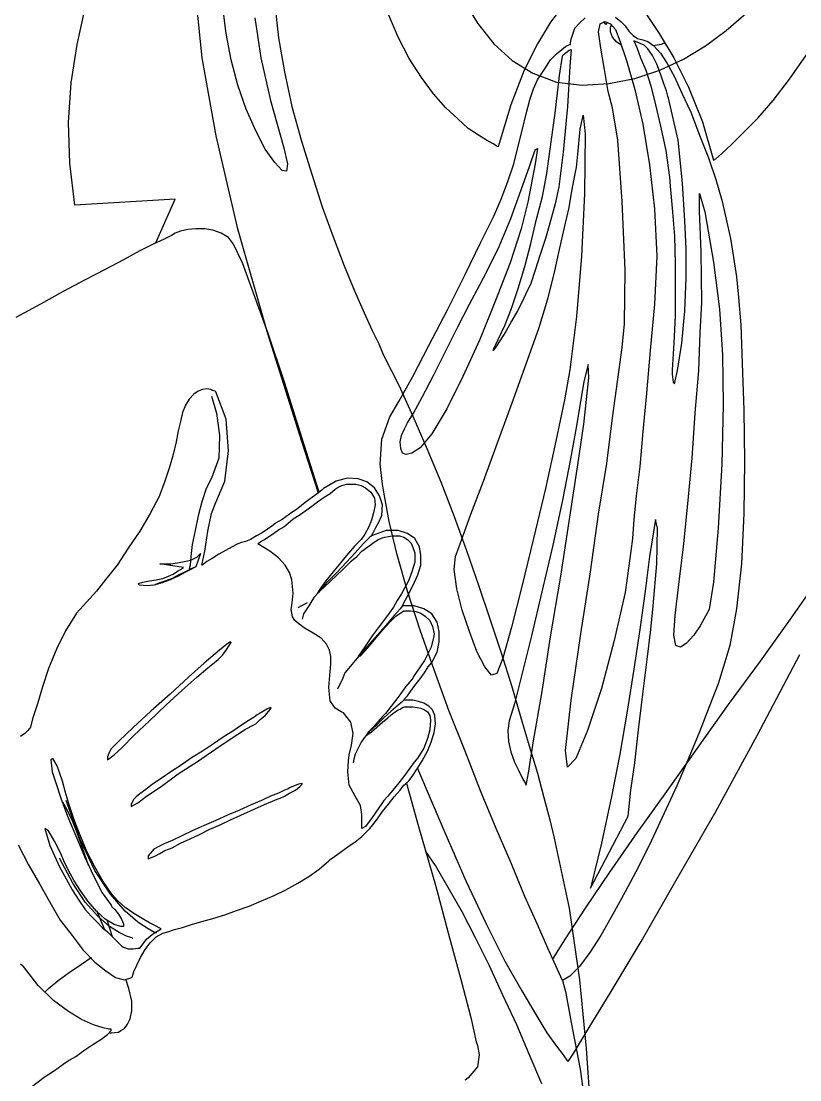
# Model space of a CAD drawing. Header units: millimetres. Extents: x -1587.26 to -1586.5, y 1846.62 to 1848.37.
# Drawn here: x -1587.0568 to -1586.8587, y 1847.7464 to 1848.0156 of the extents above; entities that cross this region are included whole.
import ezdxf

# ---------------------------------------------------------------- set-up
doc = ezdxf.new("R2010")
doc.units = ezdxf.units.MM
doc.header["$LTSCALE"] = 10
doc.layers.add('Humanos', color=2, linetype='Continuous')

msp = doc.modelspace()

# ---------------------------------------------------------------- linework, layer by layer
at = {"layer": 'Humanos'}
for points in [[(-1587.01251, 1848.02304), (-1587.01082, 1848.00635), (-1587.00726, 1847.98646), (-1587.00182, 1847.9632), (-1586.99412, 1847.93618), (-1586.98549, 1847.90879), (-1586.98121, 1847.89564)], [(-1586.90332, 1848.02417), (-1586.90257, 1848.02342), (-1586.9007, 1848.02117), (-1586.89789, 1848.0176), (-1586.8945, 1848.01254), (-1586.89075, 1848.00635), (-1586.887, 1847.99884), (-1586.88344, 1847.99003), (-1586.88063, 1847.98027), (-1586.88007, 1847.98064), (-1586.87856, 1847.98196), (-1586.87613, 1847.98421), (-1586.87312, 1847.98721), (-1586.86937, 1847.99097), (-1586.86544, 1847.99547), (-1586.86131, 1848.00091), (-1586.85699, 1848.0071)], [(-1586.99731, 1848.01648), (-1586.99581, 1848.00635), (-1586.99337, 1847.99547), (-1586.99, 1847.98346), (-1586.98906, 1847.97934), (-1586.98924, 1847.97745), (-1586.99037, 1847.97765), (-1586.99225, 1847.97971), (-1586.99468, 1847.98309), (-1586.99712, 1847.98778), (-1586.99956, 1847.99322), (-1587.00162, 1847.9994), (-1587.00332, 1848.00578), (-1587.00463, 1848.01254), (-1587.00557, 1848.01985)], [(-1586.99225, 1848.01985), (-1586.99131, 1848.01142), (-1586.9898, 1848.00279), (-1586.98793, 1847.99397), (-1586.98549, 1847.98515), (-1586.98286, 1847.97671), (-1586.98024, 1847.96845), (-1586.97742, 1847.96076), (-1586.97461, 1847.95344), (-1586.97199, 1847.94707), (-1586.96955, 1847.94144), (-1586.96749, 1847.93694), (-1586.96579, 1847.93355), (-1586.96486, 1847.93131), (-1586.96448, 1847.93056), (-1586.96073, 1847.92306), (-1586.95716, 1847.91517), (-1586.9536, 1847.90692), (-1586.95004, 1847.89848), (-1586.94666, 1847.88966), (-1586.94347, 1847.88103), (-1586.94047, 1847.87221), (-1586.93747, 1847.86339), (-1586.93465, 1847.85495), (-1586.93202, 1847.8467), (-1586.92977, 1847.83882), (-1586.92752, 1847.83131), (-1586.92546, 1847.82437), (-1586.92377, 1847.81818), (-1586.92227, 1847.81255), (-1586.92114, 1847.80787), (-1586.91739, 1847.79004), (-1586.91476, 1847.77184), (-1586.91308, 1847.7544), (-1586.91195, 1847.73845)], [(-1586.91927, 1848.0191), (-1586.92208, 1848.01535), (-1586.92546, 1848.00991), (-1586.92884, 1848.00316), (-1586.93222, 1847.99434), (-1586.93541, 1847.98365), (-1586.93578, 1847.98383), (-1586.93671, 1847.9844), (-1586.9384, 1847.98534), (-1586.94047, 1847.98665), (-1586.94309, 1847.98834), (-1586.94572, 1847.99078), (-1586.94873, 1847.99359), (-1586.95191, 1847.99715), (-1586.95491, 1848.00128), (-1586.9581, 1848.00616), (-1586.96091, 1848.0116), (-1586.96354, 1848.01779)], [(-1586.94422, 1848.02098), (-1586.94066, 1848.01517), (-1586.93653, 1848.00991), (-1586.93184, 1848.0056), (-1586.92658, 1848.00241), (-1586.92058, 1848.00016), (-1586.91402, 1847.9994), (-1586.90726, 1847.99978), (-1586.9007, 1848.00109), (-1586.89432, 1848.00316), (-1586.88832, 1848.00597), (-1586.88269, 1848.00935), (-1586.87744, 1848.01329), (-1586.87238, 1848.0176)], [(-1587.02264, 1847.95907), (-1587.01757, 1847.97033), (-1587.04309, 1847.96883), (-1587.0444, 1847.97952), (-1587.04478, 1847.98984), (-1587.04403, 1847.99997), (-1587.04253, 1848.00973), (-1587.04046, 1848.01892)], [(-1586.90557, 1848.01667), (-1586.90426, 1848.01554), (-1586.90314, 1848.01441), (-1586.9022, 1848.0131), (-1586.90108, 1848.01198), (-1586.89995, 1848.01122), (-1586.89863, 1848.01085), (-1586.89732, 1848.01048), (-1586.89582, 1848.00935), (-1586.89413, 1848.00747), (-1586.89244, 1848.00485), (-1586.89057, 1848.00147), (-1586.88869, 1847.99734), (-1586.88644, 1847.99246), (-1586.8842, 1847.98665), (-1586.88195, 1847.98084), (-1586.88007, 1847.97539), (-1586.87856, 1847.97014), (-1586.87744, 1847.96526), (-1586.87631, 1847.96038), (-1586.87557, 1847.9555), (-1586.87481, 1847.95063), (-1586.87425, 1847.94537), (-1586.87369, 1847.93843), (-1586.87332, 1847.92868), (-1586.87294, 1847.91668), (-1586.87275, 1847.90373), (-1586.87294, 1847.89041), (-1586.8735, 1847.87765), (-1586.87481, 1847.86621), (-1586.8765, 1847.85683), (-1586.87782, 1847.85233), (-1586.8795, 1847.84707), (-1586.88175, 1847.84126), (-1586.8842, 1847.83488), (-1586.887, 1847.82812), (-1586.89, 1847.82118), (-1586.89319, 1847.81424), (-1586.89638, 1847.8073), (-1586.89976, 1847.80055), (-1586.90314, 1847.79417), (-1586.90632, 1847.78835), (-1586.90933, 1847.7831), (-1586.91214, 1847.77878), (-1586.91476, 1847.77522), (-1586.91721, 1847.77278), (-1586.91908, 1847.77166), (-1586.91946, 1847.7726), (-1586.92077, 1847.77541), (-1586.92283, 1847.77991), (-1586.92546, 1847.78592), (-1586.92865, 1847.79304), (-1586.93202, 1847.8013), (-1586.93597, 1847.8103), (-1586.9399, 1847.81987), (-1586.94385, 1847.83), (-1586.94797, 1847.84032), (-1586.95172, 1847.85064), (-1586.95529, 1847.86077), (-1586.95848, 1847.87071), (-1586.96111, 1847.8799), (-1586.96317, 1847.88835), (-1586.96448, 1847.89585), (-1586.96486, 1847.89792), (-1586.96542, 1847.90298), (-1586.96504, 1847.90936), (-1586.96298, 1847.91499), (-1586.96073, 1847.91893), (-1586.95716, 1847.9253), (-1586.95304, 1847.93319), (-1586.94835, 1847.94219), (-1586.94385, 1847.95119), (-1586.9399, 1847.95926), (-1586.93653, 1847.96601), (-1586.93465, 1847.97033), (-1586.93296, 1847.97483), (-1586.93146, 1847.97934), (-1586.93033, 1847.98383), (-1586.92921, 1847.98815), (-1586.92827, 1847.99209), (-1586.92734, 1847.99565), (-1586.9264, 1847.99847), (-1586.92546, 1848.00072), (-1586.92359, 1848.00353), (-1586.92208, 1848.00578), (-1586.92058, 1848.00729), (-1586.91927, 1848.00841), (-1586.91833, 1848.00916), (-1586.91758, 1848.00954), (-1586.91721, 1848.00973), (-1586.91702, 1848.00973), (-1586.91702, 1848.0101), (-1586.91683, 1848.01104), (-1586.91645, 1848.01235), (-1586.91589, 1848.01385), (-1586.91476, 1848.01517), (-1586.91326, 1848.01648)], [(-1586.90557, 1848.01348), (-1586.90445, 1848.01066), (-1586.90276, 1848.0056), (-1586.9007, 1847.99828), (-1586.89863, 1847.98947), (-1586.89695, 1847.97914), (-1586.89563, 1847.96789), (-1586.89507, 1847.95588), (-1586.89563, 1847.94369), (-1586.89676, 1847.93187), (-1586.89769, 1847.92099), (-1586.89863, 1847.91124), (-1586.89938, 1847.90241), (-1586.90032, 1847.89491), (-1586.90088, 1847.88891), (-1586.90126, 1847.88403), (-1586.90164, 1847.88084), (-1586.90314, 1847.87033), (-1586.90595, 1847.85814), (-1586.90914, 1847.84595), (-1586.9127, 1847.83526), (-1586.91571, 1847.82812), (-1586.91777, 1847.82587), (-1586.91833, 1847.83019), (-1586.91683, 1847.84294), (-1586.91439, 1847.85983), (-1586.91195, 1847.87559), (-1586.90989, 1847.89022), (-1586.90782, 1847.90317), (-1586.90632, 1847.91479), (-1586.90501, 1847.92455), (-1586.90389, 1847.93262), (-1586.90332, 1847.93863), (-1586.90314, 1847.95231), (-1586.90389, 1847.96977), (-1586.90501, 1847.98534), (-1586.90632, 1847.99359), (-1586.90745, 1847.99772), (-1586.90839, 1848.00335), (-1586.90933, 1848.00879), (-1586.90989, 1848.01291), (-1586.90951, 1848.01497), (-1586.9082, 1848.01554), (-1586.90689, 1848.01497), (-1586.90557, 1848.01348)], [(-1586.90782, 1848.01517), (-1586.90802, 1848.01479), (-1586.90858, 1848.01554), (-1586.90858, 1848.01535)], [(-1586.90407, 1848.00954), (-1586.9052, 1848.01029), (-1586.90632, 1848.0116), (-1586.90689, 1848.01291), (-1586.90689, 1848.01404), (-1586.9067, 1848.01441), (-1586.9067, 1848.01479)], [(-1586.91683, 1848.00841), (-1586.91721, 1848.0041), (-1586.91777, 1847.99397), (-1586.91889, 1847.98233), (-1586.92002, 1847.97352), (-1586.92096, 1847.9692), (-1586.92208, 1847.96489), (-1586.92339, 1847.96038), (-1586.92471, 1847.95626), (-1586.92602, 1847.95231), (-1586.92715, 1847.94894), (-1586.92846, 1847.94613), (-1586.9294, 1847.94406), (-1586.93053, 1847.942), (-1586.93202, 1847.93937), (-1586.93352, 1847.93674), (-1586.93503, 1847.93431), (-1586.93615, 1847.93262), (-1586.93671, 1847.93187), (-1586.93653, 1847.93243), (-1586.93541, 1847.93468), (-1586.93372, 1847.93825), (-1586.93202, 1847.94256), (-1586.93033, 1847.94763), (-1586.92865, 1847.95326), (-1586.92715, 1847.95907), (-1586.92565, 1847.96526), (-1586.92415, 1847.97108), (-1586.92302, 1847.97689), (-1586.92227, 1847.98252), (-1586.92096, 1847.99228), (-1586.91984, 1848.00185), (-1586.91908, 1848.00672), (-1586.91889, 1848.0071), (-1586.91814, 1848.00766), (-1586.91739, 1848.00823), (-1586.91683, 1848.00841)], [(-1586.90088, 1848.01066), (-1586.90013, 1848.00897), (-1586.89919, 1848.00635), (-1586.89789, 1848.00316), (-1586.89657, 1847.99922), (-1586.89544, 1847.99434), (-1586.89413, 1847.9889), (-1586.89281, 1847.98271), (-1586.89188, 1847.97596), (-1586.89169, 1847.9737), (-1586.89113, 1847.96808), (-1586.89057, 1847.96095), (-1586.89038, 1847.95401), (-1586.89038, 1847.94744), (-1586.89038, 1847.94069), (-1586.89075, 1847.93375), (-1586.89113, 1847.92699), (-1586.89113, 1847.92587), (-1586.89094, 1847.9238), (-1586.89057, 1847.92343), (-1586.88982, 1847.92681), (-1586.88869, 1847.93375), (-1586.88794, 1847.942), (-1586.88756, 1847.95025), (-1586.88756, 1847.95776), (-1586.88794, 1847.96489), (-1586.8885, 1847.97446), (-1586.88963, 1847.98534), (-1586.89207, 1847.99603), (-1586.89225, 1847.99659), (-1586.89263, 1847.99791), (-1586.89338, 1847.99997), (-1586.89413, 1848.00222), (-1586.89507, 1848.00466), (-1586.8962, 1848.00691), (-1586.89732, 1848.0086), (-1586.89825, 1848.00954), (-1586.90088, 1848.01066)], [(-1586.89301, 1848.0101), (-1586.89394, 1848.00973), (-1586.896, 1848.00935), (-1586.896, 1848.00954)], [(-1586.91326, 1847.98702), (-1586.91346, 1847.97183), (-1586.9142, 1847.95588), (-1586.91552, 1847.9405), (-1586.91721, 1847.92699), (-1586.91852, 1847.9193), (-1586.92077, 1847.90879), (-1586.92339, 1847.89679), (-1586.9264, 1847.88403), (-1586.9294, 1847.87184), (-1586.93202, 1847.86152), (-1586.93428, 1847.85364), (-1586.93578, 1847.8497), (-1586.93709, 1847.84932), (-1586.93878, 1847.85139), (-1586.94084, 1847.85533), (-1586.94272, 1847.8604), (-1586.9446, 1847.86583), (-1586.94591, 1847.87127), (-1586.94666, 1847.87615), (-1586.94628, 1847.87953), (-1586.94478, 1847.88365), (-1586.94235, 1847.89022), (-1586.93916, 1847.89866), (-1586.93559, 1847.90842), (-1586.93184, 1847.91855), (-1586.92827, 1847.92849), (-1586.92508, 1847.9375), (-1586.92283, 1847.945), (-1586.92114, 1847.95138), (-1586.91984, 1847.95757), (-1586.91852, 1847.9632), (-1586.91739, 1847.96826), (-1586.91665, 1847.97239), (-1586.91608, 1847.97558), (-1586.91571, 1847.97765), (-1586.91552, 1847.97839), (-1586.91514, 1847.98177), (-1586.91458, 1847.98815), (-1586.91383, 1847.99172), (-1586.91326, 1847.98702)], [(-1586.9279, 1847.96958), (-1586.92959, 1847.96282), (-1586.9324, 1847.9542), (-1586.93615, 1847.94463), (-1586.94009, 1847.93468), (-1586.94441, 1847.9253), (-1586.94853, 1847.91705), (-1586.95228, 1847.91067), (-1586.95529, 1847.90711), (-1586.95736, 1847.90579), (-1586.95885, 1847.90542), (-1586.95979, 1847.90579), (-1586.96017, 1847.90692), (-1586.96035, 1847.90861), (-1586.95998, 1847.9103), (-1586.95923, 1847.91198), (-1586.95848, 1847.91349), (-1586.95698, 1847.91592), (-1586.95473, 1847.92005), (-1586.95191, 1847.92549), (-1586.94891, 1847.93149), (-1586.94572, 1847.93787), (-1586.94272, 1847.94369), (-1586.94009, 1847.94856), (-1586.93822, 1847.95213), (-1586.93521, 1847.95832), (-1586.93222, 1847.96545), (-1586.92959, 1847.97277), (-1586.92734, 1847.97896), (-1586.92602, 1847.9829), (-1586.92546, 1847.98327), (-1586.92602, 1847.97934), (-1586.9279, 1847.96958)], [(-1586.88288, 1847.96714), (-1586.88063, 1847.95438), (-1586.87913, 1847.94238), (-1586.87838, 1847.93074), (-1586.8782, 1847.91818), (-1586.87856, 1847.90298), (-1586.8795, 1847.88666), (-1586.88063, 1847.87296), (-1586.88175, 1847.86602), (-1586.88269, 1847.86433), (-1586.88401, 1847.86189), (-1586.88569, 1847.85946), (-1586.88756, 1847.85739), (-1586.88906, 1847.85645), (-1586.89019, 1847.85683), (-1586.89075, 1847.85946), (-1586.89038, 1847.86452), (-1586.88944, 1847.8724), (-1586.88832, 1847.88197), (-1586.88719, 1847.89285), (-1586.88607, 1847.90448), (-1586.88532, 1847.91592), (-1586.88438, 1847.92681), (-1586.88401, 1847.93637), (-1586.88363, 1847.94406), (-1586.88382, 1847.95701), (-1586.8842, 1847.96732), (-1586.8842, 1847.97183), (-1586.88288, 1847.96714)], [(-1586.98099, 1847.89585), (-1586.98531, 1847.90954), (-1586.9898, 1847.9238), (-1586.99393, 1847.93618), (-1586.99769, 1847.9465), (-1587.0005, 1847.9542), (-1587.00275, 1847.95889), (-1587.00407, 1847.96058), (-1587.00594, 1847.9617), (-1587.008, 1847.96245), (-1587.01007, 1847.96282), (-1587.01232, 1847.96282), (-1587.01438, 1847.96264), (-1587.01626, 1847.96226), (-1587.01757, 1847.9617), (-1587.01851, 1847.96114), (-1587.02039, 1847.9602), (-1587.0232, 1847.95889), (-1587.02658, 1847.9572), (-1587.03071, 1847.95494), (-1587.03539, 1847.95251), (-1587.04046, 1847.94988), (-1587.04609, 1847.94688), (-1587.0519, 1847.94369), (-1587.0581, 1847.94031)], [(-1586.92827, 1847.82137), (-1586.92771, 1847.82437), (-1586.9264, 1847.83263), (-1586.92433, 1847.84463), (-1586.92208, 1847.85908), (-1586.91946, 1847.87446), (-1586.91721, 1847.88947), (-1586.91514, 1847.90279), (-1586.91364, 1847.91311), (-1586.91233, 1847.92493), (-1586.91252, 1847.92831), (-1586.91364, 1847.92399), (-1586.91552, 1847.91273), (-1586.91702, 1847.9043), (-1586.91908, 1847.89379), (-1586.92152, 1847.88235), (-1586.92433, 1847.87053), (-1586.92696, 1847.85927), (-1586.9294, 1847.84951), (-1586.93128, 1847.84201), (-1586.93259, 1847.83769), (-1586.93296, 1847.83526), (-1586.93278, 1847.83244), (-1586.93222, 1847.82982), (-1586.93128, 1847.82719), (-1586.93015, 1847.82494), (-1586.92921, 1847.82306), (-1586.92846, 1847.82175), (-1586.92827, 1847.82137)], [(-1587.01082, 1847.87727), (-1587.01007, 1847.88084), (-1587.00932, 1847.8859), (-1587.00838, 1847.89041), (-1587.00726, 1847.89322), (-1587.00501, 1847.89866), (-1587.00407, 1847.90636), (-1587.00463, 1847.91443), (-1587.00726, 1847.92137), (-1587.00744, 1847.92155), (-1587.008, 1847.92174), (-1587.00856, 1847.92193), (-1587.00951, 1847.92211), (-1587.01063, 1847.92193), (-1587.01175, 1847.92155), (-1587.01288, 1847.9208), (-1587.01401, 1847.91949), (-1587.01494, 1847.91798), (-1587.0157, 1847.91611), (-1587.01626, 1847.91386), (-1587.01682, 1847.91142), (-1587.01739, 1847.90861), (-1587.01813, 1847.90542), (-1587.01907, 1847.90223), (-1587.0202, 1847.89866), (-1587.0217, 1847.89473), (-1587.02395, 1847.89041), (-1587.02658, 1847.8859), (-1587.02958, 1847.88159), (-1587.0324, 1847.87727), (-1587.03521, 1847.87372), (-1587.03765, 1847.87071), (-1587.03934, 1847.86883), (-1587.04271, 1847.86508), (-1587.04552, 1847.86058), (-1587.04778, 1847.85589), (-1587.04984, 1847.85101), (-1587.05134, 1847.84632), (-1587.05266, 1847.84201), (-1587.05378, 1847.83845), (-1587.05453, 1847.83582), (-1587.05472, 1847.83563), (-1587.05509, 1847.83526), (-1587.05585, 1847.8345), (-1587.05697, 1847.83375)], [(-1587.00838, 1847.92024), (-1587.00707, 1847.91592), (-1587.00632, 1847.9103), (-1587.0065, 1847.90448), (-1587.00838, 1847.89942), (-1587.00969, 1847.89679), (-1587.01082, 1847.89341), (-1587.01175, 1847.88985), (-1587.01251, 1847.8861), (-1587.01326, 1847.88253), (-1587.01364, 1847.87953), (-1587.01382, 1847.87727), (-1587.01401, 1847.87634)], [(-1587.05753, 1847.80618), (-1587.05491, 1847.80111), (-1587.0521, 1847.79623), (-1587.04947, 1847.79154), (-1587.04684, 1847.78704), (-1587.04384, 1847.7831), (-1587.04102, 1847.77935), (-1587.03802, 1847.77635), (-1587.03521, 1847.7741), (-1587.03277, 1847.77241), (-1587.03051, 1847.77184), (-1587.02864, 1847.77241), (-1587.02845, 1847.77278), (-1587.02808, 1847.77391), (-1587.02733, 1847.77559), (-1587.02639, 1847.77747), (-1587.02527, 1847.77954), (-1587.02395, 1847.78123), (-1587.02245, 1847.78273), (-1587.02076, 1847.78366), (-1587.01945, 1847.78404), (-1587.01776, 1847.7846), (-1587.0157, 1847.78516), (-1587.01344, 1847.78592), (-1587.01082, 1847.78666), (-1587.008, 1847.78741), (-1587.00501, 1847.78835), (-1587.002, 1847.78948), (-1586.99881, 1847.7906), (-1586.99562, 1847.79192), (-1586.99243, 1847.79323), (-1586.98944, 1847.79473), (-1586.98643, 1847.79642), (-1586.98362, 1847.79811), (-1586.98099, 1847.79999), (-1586.97855, 1847.80205), (-1586.97818, 1847.80242), (-1586.97705, 1847.80318), (-1586.97555, 1847.8043), (-1586.97367, 1847.80561), (-1586.9718, 1847.80693), (-1586.97011, 1847.80824), (-1586.9688, 1847.80955), (-1586.96805, 1847.8103), (-1586.96729, 1847.81124), (-1586.96617, 1847.81274), (-1586.96486, 1847.81462), (-1586.96336, 1847.8165), (-1586.96185, 1847.81837), (-1586.96035, 1847.82006), (-1586.95942, 1847.82137), (-1586.95866, 1847.82194), (-1586.9581, 1847.8225), (-1586.95716, 1847.82381), (-1586.95604, 1847.8255), (-1586.95473, 1847.82756), (-1586.95341, 1847.83), (-1586.95248, 1847.83225), (-1586.95172, 1847.83469), (-1586.95135, 1847.83694), (-1586.95154, 1847.83901), (-1586.9521, 1847.84051), (-1586.95304, 1847.84144), (-1586.95435, 1847.8422), (-1586.95567, 1847.84257), (-1586.95716, 1847.84294), (-1586.95829, 1847.84294), (-1586.95942, 1847.84294), (-1586.95923, 1847.84332), (-1586.95848, 1847.84407), (-1586.95773, 1847.84519), (-1586.9566, 1847.8467), (-1586.95529, 1847.84838), (-1586.95417, 1847.84989), (-1586.95323, 1847.85139), (-1586.95228, 1847.85251), (-1586.95098, 1847.85514), (-1586.95041, 1847.85777), (-1586.95041, 1847.8604), (-1586.95098, 1847.86283), (-1586.95228, 1847.86489), (-1586.95435, 1847.86621), (-1586.95679, 1847.86696), (-1586.95979, 1847.86696), (-1586.95942, 1847.86771), (-1586.95848, 1847.8694), (-1586.95716, 1847.87202), (-1586.95585, 1847.87484), (-1586.9551, 1847.87727), (-1586.9551, 1847.87972), (-1586.95547, 1847.88197), (-1586.9566, 1847.88403), (-1586.95848, 1847.88534), (-1586.96091, 1847.8861), (-1586.96392, 1847.8861), (-1586.96767, 1847.88478), (-1586.96729, 1847.88534), (-1586.96655, 1847.88684), (-1586.96561, 1847.88853), (-1586.96504, 1847.89003), (-1586.96486, 1847.89266), (-1586.96561, 1847.89491), (-1586.96692, 1847.89698), (-1586.9688, 1847.89848), (-1586.97104, 1847.89922), (-1586.97386, 1847.89942), (-1586.97668, 1847.89866), (-1586.97987, 1847.89679), (-1586.98024, 1847.89641), (-1586.98118, 1847.89566), (-1586.98268, 1847.89454), (-1586.98456, 1847.89322), (-1586.98643, 1847.89172), (-1586.9885, 1847.89022), (-1586.99037, 1847.88891), (-1586.99206, 1847.88797), (-1586.99225, 1847.88778), (-1586.99299, 1847.88722), (-1586.99412, 1847.88647), (-1586.99544, 1847.88554), (-1586.99694, 1847.88478), (-1586.99844, 1847.88384), (-1586.99975, 1847.88328), (-1587.00069, 1847.88309), (-1587.00162, 1847.88272), (-1587.00313, 1847.88197), (-1587.00481, 1847.88103), (-1587.0065, 1847.88009), (-1587.0082, 1847.87896), (-1587.00951, 1847.87822), (-1587.01045, 1847.87747), (-1587.01082, 1847.87727)], [(-1586.97011, 1847.8103), (-1586.97011, 1847.8118), (-1586.97011, 1847.81387), (-1586.97048, 1847.81612), (-1586.9718, 1847.81856), (-1586.9733, 1847.82137), (-1586.97367, 1847.82475), (-1586.97349, 1847.82756), (-1586.9733, 1847.82906), (-1586.97273, 1847.8315), (-1586.97236, 1847.8345), (-1586.97293, 1847.83732), (-1586.9748, 1847.83975), (-1586.97536, 1847.83995), (-1586.97686, 1847.84088), (-1586.97818, 1847.84276), (-1586.97855, 1847.84613), (-1586.97836, 1847.8482), (-1586.97818, 1847.85026), (-1586.97799, 1847.85214), (-1586.97799, 1847.85402), (-1586.97836, 1847.8557), (-1586.97911, 1847.85721), (-1586.98043, 1847.85871), (-1586.98249, 1847.86002), (-1586.98456, 1847.86114), (-1586.98605, 1847.86227), (-1586.98718, 1847.86321), (-1586.98774, 1847.86415), (-1586.98793, 1847.86508), (-1586.98812, 1847.86602), (-1586.98793, 1847.86714), (-1586.98774, 1847.86846), (-1586.98756, 1847.87015), (-1586.98774, 1847.87184), (-1586.98793, 1847.87352), (-1586.9885, 1847.8754), (-1586.98962, 1847.87727), (-1586.99131, 1847.87916), (-1586.99356, 1847.88084), (-1586.99656, 1847.88272), (-1586.99638, 1847.88291), (-1586.99581, 1847.88328), (-1586.99488, 1847.88384), (-1586.99375, 1847.88459), (-1586.99262, 1847.88534), (-1586.99131, 1847.88628), (-1586.99, 1847.88703), (-1586.98887, 1847.88797), (-1586.98756, 1847.88909), (-1586.98605, 1847.89003), (-1586.98437, 1847.89116), (-1586.98286, 1847.89228), (-1586.98137, 1847.89341), (-1586.97967, 1847.89454), (-1586.97818, 1847.89547), (-1586.97686, 1847.8966), (-1586.97612, 1847.89716), (-1586.97517, 1847.89754), (-1586.97405, 1847.89792), (-1586.97293, 1847.89792), (-1586.97161, 1847.89792), (-1586.9703, 1847.89754), (-1586.96917, 1847.89698), (-1586.96785, 1847.89585), (-1586.96692, 1847.89435), (-1586.96673, 1847.89266), (-1586.96711, 1847.8906), (-1586.96767, 1847.88872), (-1586.96842, 1847.88684), (-1586.96936, 1847.88516), (-1586.9703, 1847.88384), (-1586.97104, 1847.88309), (-1586.97199, 1847.88215), (-1586.97405, 1847.87972), (-1586.97668, 1847.87653), (-1586.9793, 1847.87334), (-1586.98099, 1847.8709), (-1586.98137, 1847.87015), (-1586.97967, 1847.87165), (-1586.97499, 1847.87615), (-1586.97405, 1847.87709), (-1586.97273, 1847.8784), (-1586.97142, 1847.87953), (-1586.97011, 1847.88084), (-1586.96861, 1847.88197), (-1586.96729, 1847.88291), (-1586.96598, 1847.88384), (-1586.96486, 1847.88422), (-1586.9643, 1847.88441), (-1586.96336, 1847.88459), (-1586.96242, 1847.88478), (-1586.96148, 1847.88478), (-1586.96054, 1847.88478), (-1586.95942, 1847.88441), (-1586.95848, 1847.88384), (-1586.95754, 1847.88291), (-1586.9566, 1847.88046), (-1586.9566, 1847.87803), (-1586.95736, 1847.87559), (-1586.9581, 1847.87372), (-1586.95848, 1847.87278), (-1586.95923, 1847.87146), (-1586.95998, 1847.86996), (-1586.96111, 1847.86827), (-1586.96204, 1847.86658), (-1586.96317, 1847.86508), (-1586.9641, 1847.86377), (-1586.96486, 1847.86283), (-1586.96598, 1847.86133), (-1586.96749, 1847.85927), (-1586.96898, 1847.85701), (-1586.9703, 1847.85514), (-1586.97104, 1847.85402), (-1586.97048, 1847.8542), (-1586.96861, 1847.85627), (-1586.96486, 1847.86077), (-1586.96298, 1847.86283), (-1586.96148, 1847.86433), (-1586.96035, 1847.86508), (-1586.95942, 1847.86565), (-1586.95866, 1847.86565), (-1586.95773, 1847.86565), (-1586.95641, 1847.86546), (-1586.9551, 1847.86508), (-1586.95397, 1847.86433), (-1586.95285, 1847.86321), (-1586.9521, 1847.8617), (-1586.95172, 1847.85983), (-1586.95191, 1847.85889), (-1586.95248, 1847.85645), (-1586.95417, 1847.85308), (-1586.95698, 1847.84895), (-1586.95716, 1847.84858), (-1586.95792, 1847.84764), (-1586.95904, 1847.84632), (-1586.96017, 1847.84463), (-1586.96148, 1847.84294), (-1586.96261, 1847.84144), (-1586.96354, 1847.84032), (-1586.9641, 1847.83957), (-1586.96486, 1847.83882), (-1586.96598, 1847.83751), (-1586.96729, 1847.836), (-1586.96842, 1847.83488), (-1586.96898, 1847.83394), (-1586.96898, 1847.83394), (-1586.96767, 1847.83488), (-1586.96486, 1847.83732), (-1586.96354, 1847.83845), (-1586.96261, 1847.83919), (-1586.96167, 1847.83995), (-1586.96091, 1847.84051), (-1586.96035, 1847.8407), (-1586.95979, 1847.84107), (-1586.95923, 1847.84126), (-1586.95866, 1847.84126), (-1586.95792, 1847.84126), (-1586.95716, 1847.84126), (-1586.95604, 1847.84107), (-1586.9551, 1847.84088), (-1586.95417, 1847.84051), (-1586.95341, 1847.83995), (-1586.95285, 1847.83901), (-1586.95266, 1847.83788), (-1586.95285, 1847.83544), (-1586.95341, 1847.83319), (-1586.95435, 1847.83075), (-1586.95585, 1847.82831), (-1586.95679, 1847.82719), (-1586.95792, 1847.82569), (-1586.95923, 1847.82381), (-1586.96073, 1847.82194), (-1586.96223, 1847.82006), (-1586.96354, 1847.81856), (-1586.96448, 1847.81743), (-1586.96504, 1847.81668), (-1586.96579, 1847.81556), (-1586.96749, 1847.81312), (-1586.96917, 1847.81086), (-1586.97011, 1847.8103)], [(-1586.90238, 1847.81349), (-1586.9022, 1847.81518), (-1586.90164, 1847.82006), (-1586.9007, 1847.827), (-1586.89976, 1847.83544), (-1586.89863, 1847.84445), (-1586.89751, 1847.85326), (-1586.89657, 1847.86096), (-1586.896, 1847.86696), (-1586.89507, 1847.87765), (-1586.89488, 1847.88666), (-1586.89544, 1847.88891), (-1586.89695, 1847.87953), (-1586.89807, 1847.87071), (-1586.89938, 1847.86096), (-1586.90088, 1847.85083), (-1586.90257, 1847.84013), (-1586.90445, 1847.82925), (-1586.9067, 1847.818), (-1586.90914, 1847.80655), (-1586.91195, 1847.79511), (-1586.90238, 1847.81349)], [(-1586.96767, 1847.88478), (-1586.96823, 1847.88422), (-1586.96974, 1847.88272), (-1586.9718, 1847.88046), (-1586.97405, 1847.87803), (-1586.97649, 1847.8754), (-1586.97874, 1847.87315), (-1586.98043, 1847.87127), (-1586.98118, 1847.87033), (-1586.9823, 1847.86902), (-1586.98362, 1847.86696), (-1586.98493, 1847.86489), (-1586.98531, 1847.86359)], [(-1587.01232, 1847.8769), (-1587.01269, 1847.87671), (-1587.01364, 1847.87615), (-1587.01514, 1847.8754), (-1587.01682, 1847.87446), (-1587.01889, 1847.87352), (-1587.02095, 1847.87278), (-1587.02301, 1847.87221), (-1587.0247, 1847.87202), (-1587.02676, 1847.87221), (-1587.02696, 1847.87259), (-1587.02583, 1847.87296), (-1587.02414, 1847.87334), (-1587.02245, 1847.87352), (-1587.02076, 1847.8739), (-1587.01926, 1847.87446), (-1587.01813, 1847.87503), (-1587.01701, 1847.87578), (-1587.01626, 1847.87615), (-1587.0157, 1847.87653), (-1587.01551, 1847.87671), (-1587.02151, 1847.87765), (-1587.02114, 1847.87765), (-1587.0202, 1847.87765), (-1587.0187, 1847.87765), (-1587.01701, 1847.87784), (-1587.01532, 1847.87822), (-1587.01364, 1847.87859), (-1587.01213, 1847.87934), (-1587.01119, 1847.88028), (-1587.01232, 1847.8769)], [(-1587.01232, 1847.8769), (-1587.01269, 1847.87671), (-1587.01364, 1847.87634), (-1587.01494, 1847.87559), (-1587.01663, 1847.87484), (-1587.01833, 1847.8739), (-1587.02001, 1847.87334), (-1587.02151, 1847.87278), (-1587.02264, 1847.8724)], [(-1586.85399, 1847.87372), (-1586.86112, 1847.86359), (-1586.86881, 1847.85289), (-1586.87688, 1847.84182), (-1586.88476, 1847.83075), (-1586.89263, 1847.81969), (-1586.90013, 1847.80918), (-1586.90708, 1847.79924), (-1586.91326, 1847.79004), (-1586.91852, 1847.78197), (-1586.92133, 1847.77747), (-1586.92133, 1847.77729)], [(-1586.98399, 1847.86771), (-1586.98643, 1847.8664)], [(-1586.95979, 1847.86696), (-1586.96035, 1847.86621), (-1586.96185, 1847.86452), (-1586.9641, 1847.86189), (-1586.96673, 1847.85889), (-1586.96936, 1847.85589), (-1586.9718, 1847.85308), (-1586.97349, 1847.85101), (-1586.97443, 1847.84989), (-1586.97499, 1847.84858), (-1586.97555, 1847.84726), (-1586.97612, 1847.84613), (-1586.9763, 1847.84576)], [(-1587.00632, 1847.8557), (-1587.00744, 1847.85476), (-1587.01026, 1847.85233), (-1587.0142, 1847.84876), (-1587.01889, 1847.84445), (-1587.02377, 1847.84013), (-1587.02827, 1847.836), (-1587.03183, 1847.83263), (-1587.0339, 1847.83056), (-1587.03427, 1847.82982), (-1587.03483, 1847.8285), (-1587.03483, 1847.82775), (-1587.03314, 1847.82906), (-1587.03108, 1847.83094), (-1587.02808, 1847.83394), (-1587.02414, 1847.83769), (-1587.02001, 1847.84164), (-1587.01588, 1847.84539), (-1587.01213, 1847.84876), (-1587.00932, 1847.8512), (-1587.00763, 1847.85251), (-1587.00669, 1847.85326), (-1587.00557, 1847.85439), (-1587.00463, 1847.8557), (-1587.00388, 1847.85683), (-1587.00332, 1847.85758), (-1587.0035, 1847.85777), (-1587.00444, 1847.85721), (-1587.00632, 1847.8557)], [(-1586.95594, 1847.82565), (-1586.95567, 1847.82494), (-1586.94929, 1847.80993), (-1586.94366, 1847.79698), (-1586.9384, 1847.78592), (-1586.93372, 1847.77653), (-1586.9294, 1847.76903), (-1586.92584, 1847.76303), (-1586.92302, 1847.75834), (-1586.92058, 1847.75496), (-1586.91889, 1847.75271), (-1586.91795, 1847.75139), (-1586.91758, 1847.75102), (-1586.91627, 1847.75308), (-1586.91252, 1847.75928), (-1586.9067, 1847.76885), (-1586.89901, 1847.7816), (-1586.89019, 1847.79698), (-1586.88007, 1847.81462), (-1586.86956, 1847.83394), (-1586.85868, 1847.85458)], [(-1586.95942, 1847.84294), (-1586.95979, 1847.84257), (-1586.96091, 1847.84164), (-1586.96261, 1847.84013), (-1586.96448, 1847.83845), (-1586.96636, 1847.83657), (-1586.96823, 1847.83488), (-1586.96955, 1847.83338), (-1586.9703, 1847.83225), (-1586.97104, 1847.83075), (-1586.9718, 1847.82925), (-1586.97217, 1847.82794), (-1586.97236, 1847.827)], [(-1586.99638, 1847.83938), (-1586.99675, 1847.83919), (-1586.9975, 1847.83863), (-1586.999, 1847.83769), (-1587.00069, 1847.83657), (-1587.00294, 1847.83506), (-1587.00538, 1847.83357), (-1587.00782, 1847.83188), (-1587.01063, 1847.83), (-1587.01344, 1847.82831), (-1587.01607, 1847.82643), (-1587.0187, 1847.82475), (-1587.02114, 1847.82306), (-1587.02339, 1847.82156), (-1587.02508, 1847.82025), (-1587.02658, 1847.81912), (-1587.02752, 1847.81837), (-1587.02808, 1847.81781), (-1587.02883, 1847.8165), (-1587.02883, 1847.81593), (-1587.02714, 1847.81687), (-1587.02489, 1847.81856), (-1587.02114, 1847.82099), (-1587.01682, 1847.82418), (-1587.01195, 1847.82737), (-1587.00726, 1847.83056), (-1587.00313, 1847.83338), (-1586.99994, 1847.83544), (-1586.99825, 1847.83638), (-1586.99712, 1847.83694), (-1586.996, 1847.83807), (-1586.99468, 1847.83901), (-1586.99375, 1847.84013), (-1586.99319, 1847.84088), (-1586.99337, 1847.84107), (-1586.99431, 1847.8407), (-1586.99638, 1847.83938)], [(-1587.02114, 1847.78479), (-1587.02151, 1847.78498), (-1587.02264, 1847.78554), (-1587.02414, 1847.78629), (-1587.02602, 1847.78741), (-1587.02808, 1847.78873), (-1587.03033, 1847.79023), (-1587.03221, 1847.79192), (-1587.0337, 1847.79361), (-1587.03596, 1847.7968), (-1587.03802, 1847.80055), (-1587.04008, 1847.80448), (-1587.04177, 1847.80861), (-1587.04327, 1847.81255), (-1587.04459, 1847.8163), (-1587.04552, 1847.81949), (-1587.04628, 1847.82231), (-1587.04759, 1847.82625), (-1587.04871, 1847.82812), (-1587.04927, 1847.82775), (-1587.04891, 1847.82475), (-1587.04797, 1847.82194), (-1587.04665, 1847.818), (-1587.04496, 1847.81349), (-1587.0429, 1847.80843), (-1587.04065, 1847.80318), (-1587.0384, 1847.7983), (-1587.03615, 1847.79398), (-1587.0339, 1847.79079), (-1587.0337, 1847.79042), (-1587.03296, 1847.78967), (-1587.03202, 1847.78854), (-1587.03127, 1847.78723), (-1587.03071, 1847.7861), (-1587.03071, 1847.78536), (-1587.03145, 1847.78536), (-1587.03314, 1847.78592), (-1587.03539, 1847.78723), (-1587.03765, 1847.78929), (-1587.03971, 1847.79173), (-1587.04159, 1847.79435), (-1587.04327, 1847.79698), (-1587.04478, 1847.79961), (-1587.0459, 1847.80205), (-1587.04665, 1847.80392), (-1587.04834, 1847.80711), (-1587.04984, 1847.80974), (-1587.05078, 1847.8103), (-1587.05021, 1847.80824), (-1587.04947, 1847.80599), (-1587.04834, 1847.80336), (-1587.04703, 1847.80055), (-1587.04534, 1847.79754), (-1587.04384, 1847.79473), (-1587.04215, 1847.7921), (-1587.04046, 1847.78967), (-1587.03896, 1847.78798), (-1587.03746, 1847.78648), (-1587.03615, 1847.78516), (-1587.03483, 1847.78404), (-1587.0337, 1847.78291), (-1587.03277, 1847.78197), (-1587.03183, 1847.78104), (-1587.03127, 1847.78047), (-1587.03071, 1847.7801), (-1587.02958, 1847.77972), (-1587.02827, 1847.77972), (-1587.02714, 1847.77991), (-1587.02658, 1847.77991), (-1587.02602, 1847.78066), (-1587.02489, 1847.78217), (-1587.02301, 1847.78366), (-1587.02114, 1847.78479)], [(-1586.9885, 1847.82062), (-1586.98887, 1847.82043), (-1586.9898, 1847.82006), (-1586.99131, 1847.81931), (-1586.99337, 1847.81856), (-1586.99562, 1847.81743), (-1586.99825, 1847.8163), (-1587.00125, 1847.81499), (-1587.00425, 1847.81368), (-1587.00726, 1847.81237), (-1587.01026, 1847.81106), (-1587.01326, 1847.80974), (-1587.01588, 1847.80843), (-1587.01833, 1847.8073), (-1587.02039, 1847.80637), (-1587.02189, 1847.80561), (-1587.02301, 1847.80505), (-1587.02357, 1847.80448), (-1587.02451, 1847.80336), (-1587.02451, 1847.80261), (-1587.02264, 1847.80336), (-1587.02151, 1847.80392), (-1587.0202, 1847.80468), (-1587.01833, 1847.80542), (-1587.01626, 1847.80655), (-1587.01382, 1847.80767), (-1587.01139, 1847.8088), (-1587.00876, 1847.81012), (-1587.00613, 1847.81124), (-1587.0035, 1847.81255), (-1587.00088, 1847.81368), (-1586.99844, 1847.81481), (-1586.99638, 1847.81574), (-1586.99431, 1847.81668), (-1586.99281, 1847.81724), (-1586.99169, 1847.81781), (-1586.99093, 1847.818), (-1586.9898, 1847.81856), (-1586.9885, 1847.81931), (-1586.98699, 1847.82006), (-1586.98587, 1847.82099), (-1586.98531, 1847.82156), (-1586.98531, 1847.82175), (-1586.98625, 1847.82156), (-1586.9885, 1847.82062)], [(-1586.95885, 1847.82212), (-1586.95567, 1847.81086), (-1586.95135, 1847.79586), (-1586.94779, 1847.78253), (-1586.94478, 1847.77128), (-1586.94235, 1847.76228), (-1586.94103, 1847.75609), (-1586.94066, 1847.75515), (-1586.94028, 1847.75271), (-1586.94066, 1847.74971), (-1586.94309, 1847.7469), (-1586.94385, 1847.74633)], [(-1587.02226, 1847.78366), (-1587.02283, 1847.78385), (-1587.02451, 1847.78479), (-1587.02714, 1847.78648), (-1587.03033, 1847.78929), (-1587.03408, 1847.79361), (-1587.03802, 1847.79961), (-1587.04177, 1847.80749), (-1587.04534, 1847.81743)], [(-1587.04628, 1847.81706), (-1587.04515, 1847.81518), (-1587.04384, 1847.81237), (-1587.04233, 1847.80861), (-1587.04065, 1847.80374), (-1587.03971, 1847.80111), (-1587.03971, 1847.80111)], [(-1586.92433, 1847.74539), (-1586.92752, 1847.7529), (-1586.93071, 1847.7604), (-1586.93428, 1847.7679), (-1586.93765, 1847.77541), (-1586.94122, 1847.78253), (-1586.9446, 1847.78911), (-1586.94816, 1847.79529), (-1586.95135, 1847.80093), (-1586.95379, 1847.80448), (-1586.95379, 1847.8043)], [(-1587.02827, 1847.78235), (-1587.02864, 1847.78253), (-1587.02995, 1847.78291), (-1587.03183, 1847.78385), (-1587.03427, 1847.78536), (-1587.03727, 1847.78798), (-1587.04046, 1847.79154), (-1587.04365, 1847.79642), (-1587.04703, 1847.8028)], [(-1587.03765, 1847.78948), (-1587.03558, 1847.7846), (-1587.03558, 1847.7846)], [(-1587.03352, 1847.78273), (-1587.03427, 1847.78516), (-1587.03483, 1847.78685), (-1587.03483, 1847.78685)], [(-1587.05078, 1847.76865), (-1587.04984, 1847.76959), (-1587.0474, 1847.77166), (-1587.04459, 1847.77372), (-1587.0414, 1847.77579), (-1587.03896, 1847.77747), (-1587.03896, 1847.77729)], [(-1587.0339, 1847.75928), (-1587.03446, 1847.75928), (-1587.03596, 1847.75965), (-1587.0384, 1847.7604), (-1587.0414, 1847.76171), (-1587.04478, 1847.76377), (-1587.04853, 1847.76659), (-1587.05246, 1847.77035), (-1587.05622, 1847.77522), (-1587.05641, 1847.77541), (-1587.05697, 1847.77579)], [(-1587.03446, 1847.75834), (-1587.0337, 1847.75834), (-1587.03221, 1847.75853), (-1587.03202, 1847.75853), (-1587.03145, 1847.7589), (-1587.03051, 1847.75946), (-1587.02977, 1847.76059), (-1587.02902, 1847.7619), (-1587.02864, 1847.76397), (-1587.02864, 1847.7664), (-1587.02939, 1847.76959), (-1587.03015, 1847.77203), (-1587.03015, 1847.77203)], [(-1586.91908, 1847.77166), (-1586.91833, 1847.76885), (-1586.91683, 1847.76096), (-1586.91458, 1847.74914), (-1586.91252, 1847.73432)], [(-1587.05415, 1847.74465), (-1587.05097, 1847.74708), (-1587.04834, 1847.74877), (-1587.04646, 1847.75009), (-1587.04572, 1847.75065), (-1587.04459, 1847.75139), (-1587.0429, 1847.75233), (-1587.04084, 1847.75384), (-1587.03858, 1847.75534), (-1587.03652, 1847.75665), (-1587.03483, 1847.75796), (-1587.0339, 1847.7589), (-1587.0339, 1847.75928)]]:
    msp.add_lwpolyline(points, dxfattribs=at)

doc.saveas('drawing.dxf')
